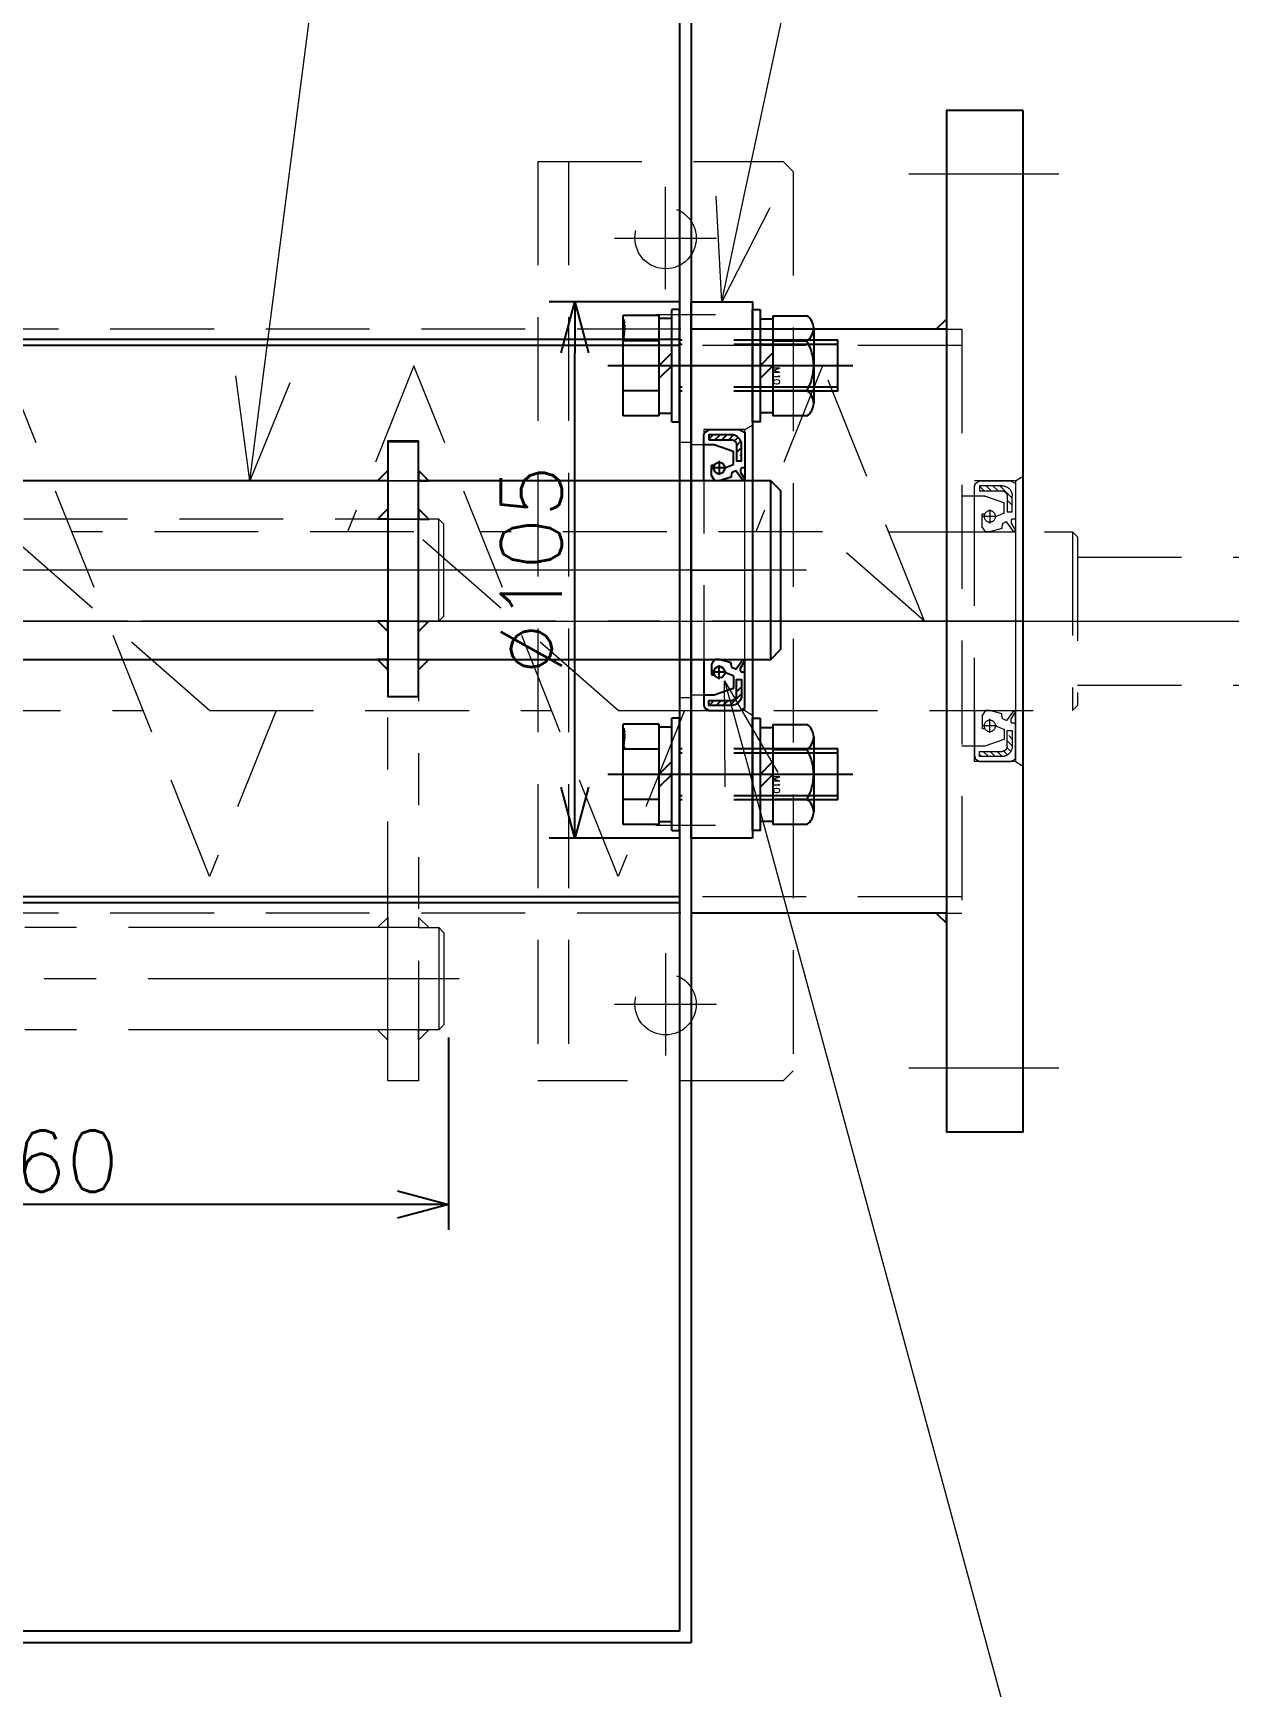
# Model space of a CAD drawing. Header units: millimetres. Extents: x 0 to 49006, y -7876 to 6995.
# Drawn here: x 15334.8 to 15569, y 3710.9 to 4034.7 of the extents above; entities that cross this region are included whole.
import ezdxf
from ezdxf import colors
from ezdxf.entities.mleader import LeaderData, LeaderLine
from ezdxf.enums import TextEntityAlignment as Align
from ezdxf.math import Vec2, Vec3

# ---------------------------------------------------------------- set-up
doc = ezdxf.new("R2010")
doc.units = ezdxf.units.MM
doc.header["$LTSCALE"] = 3.2
doc.header["$PDMODE"] = 99
doc.header["$PDSIZE"] = 1
for name, pattern in [('CENTER2', [28.575, 19.05, -3.175, 3.175, -3.175]), ('HIDDEN', [9.525, 6.35, -3.175]), ('PHANTOM2', [31.75, 15.875, -3.175, 3.175, -3.175, 3.175, -3.175])]:
    doc.linetypes.add(name, pattern=pattern)
for name, color, linetype, lineweight in [('04_HIDDEN', 2, 'HIDDEN', 13), ('05_CENTER', 4, 'CENTER2', 13), ('06_PHANTOM', 2, 'PHANTOM2', 13), ('08_DIM', 3, 'Continuous', 13)]:
    doc.layers.add(name, color=color, linetype=linetype, lineweight=lineweight)
doc.layers.add('10_DRAFT', color=8, linetype='Continuous', lineweight=0, plot=False)
doc.styles.add('KSS_TXT', font='txt.shx', dxfattribs={"bigfont": 'extfont2.shx'})
doc.styles.add('KSS_TXT_L', font='txt.shx', dxfattribs={"height": 36, "bigfont": 'extfont2.shx'})
doc.styles.get("Standard").update_dxf_attribs({"font": 'txt.shx', "bigfont": 'extfont2.shx'})
doc.dimstyles.new('KSS_DIM', dxfattribs={"dimscale": 12, "dimtxt": 3, "dimasz": 2.5, "dimexe": 1.25, "dimexo": 0.625, "dimtad": 1, "dimdsep": 46, "dimtxsty": 'KSS_TXT', "dimblk": 'OPEN30', "dimcen": 0, "dimazin": 2, "dimtfac": 0.75, "dimtmove": 0, "dimatfit": 3, "dimldrblk": 'OPEN30', "dimfxl": 1.25, "dimtolj": 1, "dimarcsym": 0})
pattern_1 = [(45, (-4446.2223, 3327.6318), (-0.67351921, 0.67351921), [])]

# ---------------------------------------------------------------- blocks, each defined once
blk = doc.blocks.new('AM_BALLOON1')
at = {"transparency": 16777216}
blk.add_circle((0, 0), 5, dxfattribs=at)
blk.add_attdef('B_NUMBER', text='', height=3, dxfattribs=at).set_placement((0, 0), align=Align.MIDDLE_CENTER)
blk = doc.blocks.new('_Open30')
at = {"color": 0, "linetype": 'ByBlock', "lineweight": -2}
for p, q in [((-1, 0.268), (0, 0)), ((0, 0), (-1, -0.268)), ((0, 0), (-1, 0))]:
    blk.add_line(p, q, dxfattribs=at)
blk = doc.blocks.new('A$C0973135B_1_1')
at = {"color": 0}
for p, q in [((-450, -50), (-490, 50)), ((-410, 50), (-423, 17.5)), ((-370, -50), (-410, 50)), ((-330, 50), (-343, 17.5)), ((-310, 0), (-330, 50)), ((-450, -17.5), (-490, 17.5)), ((-370, -17.5), (-410, 17.5)), ((-310, 0), (-330, 17.5)), ((-317, 17.5), (-281, 17.5)), ((-281, 17.5), (-280, 16.5)), ((-281, 17.5), (-281, -17.5)), ((-280, 16.5), (-280, -16.5)), ((-280, 12.5), (-62, 12.5)), ((-280, -12.5), (-62, -12.5)), ((-437, -17.5), (-450, -50)), ((-357, -17.5), (-370, -50)), ((-370, -17.5), (-281, -17.5)), ((-280, -16.5), (-281, -17.5))]:
    blk.add_line(p, q, dxfattribs=at)
for points in [[(-410, 17.5), (-477, 17.5)], [(-330, 17.5), (-397, 17.5)], [(-530, -17.5), (-463, -17.5)], [(-450, -17.5), (-383, -17.5)]]:
    blk.add_lwpolyline(points, dxfattribs=at)
at = {"layer": '10_DRAFT'}
blk.add_line((-1205.58, 0), (-55, 0), dxfattribs=at)
blk = doc.blocks.new('_OPEN')
at = {"color": 0, "linetype": 'ByBlock'}
for p, q in [((-1, 0.167), (0, 0)), ((0, 0), (-1, -0.167)), ((0, 0), (-1, 0))]:
    blk.add_line(p, q, dxfattribs=at)
blk = doc.blocks.new('A$C4F32109C_1_1_1')
at = {"color": 0}
blk.add_line((-533, 17.5), (-533, -17.5), dxfattribs=at)
blk.add_lwpolyline([(-464, 24.75), (-464, -25.25), (-458, -25.25), (-458, 24.75)], close=True, dxfattribs=at)
at = {"color": 3}
for points in [[(-464, 17.5), (-466, 17.5), (-466, 17.5), (-464, 19.5)], [(-458, 17.5), (-456, 17.5), (-456, 17.5), (-458, 19.5)], [(-464, 10), (-466, 10), (-466, 10), (-464, 12)], [(-458, 10), (-456, 10), (-456, 10), (-458, 12)], [(-464, -10), (-466, -10), (-466, -10), (-464, -12)], [(-458, -10), (-456, -10), (-456, -10), (-458, -12)], [(-464, -17.5), (-466, -17.5), (-466, -17.5), (-464, -19.5)], [(-458, -17.5), (-456, -17.5), (-456, -17.5), (-458, -19.5)]]:
    blk.add_lwpolyline(points, close=True, dxfattribs=at)
at = {"color": 0}
for points in [[(-464, 17.5), (-533, 17.5), (-535, 15.5), (-535, -15.5), (-533, -17.5), (-464, -17.5)], [(-320, 17.5), (-458, 17.5)], [(-401.6, 17.5), (-458, 17.5)], [(-458, -17.5), (-401.6, -17.5)], [(-458, -17.5), (-320, -17.5)]]:
    blk.add_lwpolyline(points, dxfattribs=at)
at = {"layer": '04_HIDDEN'}
for p, q in [((-464, 17.5), (-458, 17.5)), ((-468, 10), (-469, 9)), ((-468, 10), (-468, -10)), ((-469, 9), (-469, -9)), ((-469, -9), (-468, -10)), ((-464, -17.5), (-458, -17.5))]:
    blk.add_line(p, q, dxfattribs=at)
for points in [[(-468, 10), (-310, 10)], [(-458, 10), (-464, 10)], [(-468, -10), (-310, -10)], [(-458, -10), (-464, -10)]]:
    blk.add_lwpolyline(points, dxfattribs=at)
at = {"layer": '05_CENTER'}
blk.add_line((-540, 0), (5, 0), dxfattribs=at)
blk = doc.blocks.new('AE2081E0a_1_1_1')
h = blk.add_hatch()
h.set_pattern_fill('ANSI31', color=0, scale=0.3)
h.set_pattern_definition([(45, (-28499.78175, -6159.2461), (-0.67351921, 0.67351921), [])])
edge = h.paths.add_edge_path()
edge.add_line((0.61, 24.5), (0.61, 22.39))
edge.add_line((0.61, 22.39), (1.61, 22.39))
edge.add_line((1.61, 22.39), (1.61, 24.5))
edge.add_arc((2.61, 24.5), 1, 90, 180, ccw=False)
edge.add_line((2.61, 25.5), (7.05, 25.5))
edge.add_line((7.05, 25.5), (7.05, 26.5))
edge.add_line((7.05, 26.5), (2.61, 26.5))
edge.add_arc((2.61, 24.5), 2, 90, 180)
h = blk.add_hatch()
h.set_pattern_fill('ANSI31', color=0, scale=0.3)
h.set_pattern_definition([(45, (-28499.78175, -6156.2461), (-0.67351921, 0.67351921), [])])
edge = h.paths.add_edge_path()
edge.add_line((0.61, -24.5), (0.61, -22.39))
edge.add_line((0.61, -22.39), (1.61, -22.39))
edge.add_line((1.61, -22.39), (1.61, -24.5))
edge.add_arc((2.61, -24.5), 1, 180, 270)
edge.add_line((2.61, -25.5), (7.05, -25.5))
edge.add_line((7.05, -25.5), (7.05, -26.5))
edge.add_line((7.05, -26.5), (2.61, -26.5))
edge.add_arc((2.61, -24.5), 2, 180, 270, ccw=False)
at = {"color": 0}
for p, q in [((0, 26.94), (0, 20.1)), ((0.98, 27.49), (0.06, 27.03)), ((6.97, 27.5), (1.02, 27.5)), ((7.72, 27), (7.03, 27.48)), ((7.76, 27), (7.72, 27)), ((7.86, 26.71), (7.86, 26.9)), ((8, 26.5), (7.86, 26.71)), ((8, 24.6), (8, 26.5)), ((2.17, 20.74), (2.17, 23.1)), ((2.24, 23.19), (5.98, 24.49)), ((6.02, 24.5), (7.9, 24.5)), ((0.1, 20), (0.55, 20)), ((0.8, 19.75), (0.8, 19.17)), ((3.9, 20), (2.24, 20.65)), ((3.62, 20), (6.38, 20)), ((5, 21.38), (5, 18.63)), ((6.4, 20.52), (5.97, 20.52)), ((6.5, 18.54), (6.5, 20.42)), ((0.8, 19.17), (0, 17.78)), ((0, 17.78), (0.29, 17.5)), ((0.29, 17.5), (1.65, 19.38)), ((1.77, 19.42), (2.46, 19.13)), ((2.55, 19.03), (2.67, 18.49)), ((2.67, 18.49), (2.67, 18.16)), ((2.67, 18.16), (5, 17.5)), ((5, 17.5), (5.84, 17.5)), ((5.84, 17.5), (6.48, 18.49)), ((0, -17.78), (0.29, -17.5)), ((0.8, -19.17), (0, -17.78)), ((0.29, -17.5), (1.65, -19.38)), ((0.8, -19.75), (0.8, -19.17)), ((1.77, -19.42), (2.46, -19.13)), ((2.55, -19.03), (2.67, -18.49)), ((2.67, -18.16), (5, -17.5)), ((2.67, -18.49), (2.67, -18.16)), ((5, -17.5), (5.84, -17.5)), ((5, -21.38), (5, -18.63)), ((5.84, -17.5), (6.48, -18.49)), ((6.5, -18.54), (6.5, -20.42)), ((0, -26.94), (0, -20.1)), ((0.1, -20), (0.55, -20)), ((2.17, -20.74), (2.17, -23.1)), ((3.9, -20), (2.24, -20.65)), ((3.62, -20), (6.38, -20)), ((6.4, -20.52), (5.97, -20.52)), ((2.24, -23.19), (5.98, -24.49)), ((6.02, -24.5), (7.9, -24.5)), ((8, -24.6), (8, -26.5)), ((0.98, -27.49), (0.06, -27.03)), ((6.97, -27.5), (1.02, -27.5)), ((7.72, -27), (7.03, -27.48)), ((7.76, -27), (7.72, -27)), ((8, -26.5), (7.86, -26.71)), ((7.86, -26.71), (7.86, -26.9))]:
    blk.add_line(p, q, dxfattribs=at)
for points in [[(8, 17.5), (8, 24.6), (8, 26.5), (7.86, 26.71), (7.86, 26.9, 0.414214), (7.76, 27), (7.72, 27), (7.03, 27.48, 0.152216), (6.97, 27.5), (1.02, 27.5, 0.116434), (0.98, 27.49), (0.06, 27.03, 0.284079), (0, 26.94), (0, 20.1), (0, 17.5)], [(8, -17.5), (8, -24.6), (8, -26.5), (7.86, -26.71), (7.86, -26.9, -0.414214), (7.76, -27), (7.72, -27), (7.03, -27.48, -0.152216), (6.97, -27.5), (1.02, -27.5, -0.116434), (0.98, -27.49), (0.06, -27.03, -0.284079), (0, -26.94), (0, -20.1), (0, -17.5)]]:
    blk.add_lwpolyline(points, format="xyb", dxfattribs=at)
for points in [[(7.05, 25.5), (2.61, 25.5, 0.414214), (1.61, 24.5), (1.61, 21.39), (0.61, 21.39), (0.61, 24.5, -0.414214), (2.61, 26.5), (7.05, 26.5)], [(7.05, -25.5), (2.61, -25.5, -0.414214), (1.61, -24.5), (1.61, -21.39), (0.61, -21.39), (0.61, -24.5, 0.414214), (2.61, -26.5), (7.05, -26.5)]]:
    blk.add_lwpolyline(points, format="xyb", close=True, dxfattribs=at)
for centre in [(5, 20), (5, -20)]:
    blk.add_circle(centre, 1.1, dxfattribs=at)
for centre, radius, start, end in [((0.1, 26.94), 0.1, 116.5651, 180), ((1.02, 27.4), 0.1, 90, 116.5651), ((6.97, 27.4), 0.1, 55.3804, 90), ((7.76, 26.9), 0.1, 0, 90), ((2.27, 23.1), 0.1, 109.2148, 180), ((6.02, 24.4), 0.1, 90, 109.2148), ((7.9, 24.6), 0.1, 270, 0), ((0.1, 20.1), 0.1, 180, 270), ((0.55, 19.75), 0.25, 360, 90), ((2.27, 20.74), 0.1, 180, 248.6602), ((5, 20), 1.1, 180, 28.1885), ((6.4, 20.42), 0.1, 360, 90), ((1.73, 19.32), 0.1, 67.8846, 144.2185), ((2.4, 19), 0.15, 12.9875, 67.8846), ((6.4, 18.54), 0.1, 326.8702, 0), ((1.73, -19.32), 0.1, 215.7815, 292.1154), ((2.4, -19), 0.15, 292.1154, 347.0125), ((5, -20), 1.1, 331.8115, 180), ((6.4, -18.54), 0.1, 360, 33.1298), ((0.1, -20.1), 0.1, 90, 180), ((0.55, -19.75), 0.25, 270, 0), ((2.27, -20.74), 0.1, 111.3398, 180), ((6.4, -20.42), 0.1, 270, 0), ((2.27, -23.1), 0.1, 180, 250.7852), ((6.02, -24.4), 0.1, 250.7852, 270), ((7.9, -24.6), 0.1, 360, 90), ((0.1, -26.94), 0.1, 180, 243.4349), ((1.02, -27.4), 0.1, 243.4349, 270), ((6.97, -27.4), 0.1, 270, 304.6196), ((7.76, -26.9), 0.1, 270, 360)]:
    blk.add_arc(centre, radius, start, end, dxfattribs=at)
at = {"layer": '10_DRAFT'}
blk.add_line((0, 0), (8, 0), dxfattribs=at)
for points in [[(8, 17.5), (0, 17.5)], [(8, -17.5), (0, -17.5)]]:
    blk.add_lwpolyline(points, dxfattribs=at)
blk = doc.blocks.new('A$C1A3C2C0C_1_1_1_1_1')
at = {"color": 0, "linetype": 'CENTER2'}
blk.add_line((0, -34), (0, 14), dxfattribs=at)
at = {"color": 0}
for p, q in [((-9.81, 11), (9.81, 11)), ((-9.81, 4), (-9.81, 11)), ((-4.91, 4), (-4.91, 11)), ((4.91, 4), (4.91, 11)), ((9.81, 4), (9.81, 11)), ((9.81, 4), (-9.81, 4)), ((-9.25, 4), (-9.25, 1.5)), ((0, 1.5), (-2.5, 4)), ((0, 4), (2.5, 1.5)), ((9.25, 1.5), (9.25, 4)), ((-11, 1.5), (11, 1.5)), ((-11, 1.5), (-11, 0)), ((11, 0), (11, 1.5)), ((-11, 0), (11, 0))]:
    blk.add_line(p, q, dxfattribs=at)
at = {"color": 0, "linetype": 'HIDDEN'}
for p, q in [((-5, -31), (-5, 0)), ((-4.19, -31), (-4.19, 0)), ((4.19, -31), (4.19, 0)), ((5, -31), (5, 0)), ((-5, -31), (5, -31))]:
    blk.add_line(p, q, dxfattribs=at)
at = {"layer": '10_DRAFT', "style": 'KSS_TXT_L'}
blk.add_text('BT-M10x35L,SW,PW', height=0.3, dxfattribs=at).set_placement((5.1, 10.66))
blk = doc.blocks.new('M10Nza_1_1_1_1_1')
at = {"color": 0}
for p, q in [((-9.8, 4), (-9.8, 10.69)), ((-7.35, 12), (7.35, 12)), ((-4.9, 4), (-4.9, 10.69)), ((4.9, 10.69), (4.9, 4)), ((9.8, 10.69), (9.8, 4)), ((-9.8, 4), (9.8, 4)), ((-9.2, 1.5), (-9.2, 4)), ((0, 1.5), (-2.5, 4)), ((0, 4), (2.5, 1.5)), ((9.2, 4), (9.2, 1.5))]:
    blk.add_line(p, q, dxfattribs=at)
at = {"color": 0, "linetype": 'CENTER2'}
blk.add_line((0, 12), (0, 0), dxfattribs=at)
at = {"color": 0}
blk.add_lwpolyline([(-11, 1.5), (11, 1.5), (11, 0), (-11, 0)], close=True, dxfattribs=at)
for centre, radius, start, end in [((-7.35, 9.06), 2.94, 33.626, 146.374), ((0, 2.2), 9.8, 60, 120), ((7.35, 9.06), 2.94, 33.626, 146.374)]:
    blk.add_arc(centre, radius, start, end, dxfattribs=at)
at = {"layer": '10_DRAFT', "style": 'KSS_TXT'}
blk.add_text('M10', height=1.25, dxfattribs=at).set_placement((0.26, 4.12))
blk = doc.blocks.new('A$C31470147_1_1_1')
at = {"color": 0}
blk.add_lwpolyline([(0, 52.5), (12, 52.5), (12, -52.5), (0, -52.5)], close=True, dxfattribs=at)
at = {"layer": '04_HIDDEN'}
for p, q in [((1.5, 27.5), (0, 28.37)), ((9.5, -27.5), (9.5, 27.5)), ((9.5, 24.5), (12, 24.5)), ((9.5, -24.5), (12, -24.5)), ((1.5, -27.5), (0, -28.37))]:
    blk.add_line(p, q, dxfattribs=at)
for points in [[(1.5, 27.5), (9.5, 27.5)], [(1.5, -27.5), (9.5, -27.5)]]:
    blk.add_lwpolyline(points, dxfattribs=at)
at = {"layer": '05_CENTER'}
for p, q in [((18, 40), (-6, 40)), ((18, -40), (-6, -40))]:
    blk.add_line(p, q, dxfattribs=at)
at = {"layer": '10_DRAFT'}
for p, q in [((1.5, 27.5), (1.5, -27.5)), ((12, 0), (0, 0))]:
    blk.add_line(p, q, dxfattribs=at)
blk = doc.blocks.new('A$C115E53E3_1_1_1')
at = {"color": 0}
for p, q in [((-533, 17.5), (-533, -17.5)), ((-468, -70), (-469, -71)), ((-469, -71), (-469, -89)), ((-464, -70), (-468, -70)), ((-468, -70), (-468, -90)), ((-458, -70), (-319.5, -70)), ((-469, -89), (-468, -90)), ((-468, -90), (-464, -90)), ((-458, -90), (-319.5, -90))]:
    blk.add_line(p, q, dxfattribs=at)
blk.add_lwpolyline([(-458, -100), (-458, 25.11), (-464, 25.11), (-464, -100)], close=True, dxfattribs=at)
at = {"color": 3}
for points in [[(-464, 17.5), (-466, 17.5), (-466, 17.5), (-464, 19.5)], [(-458, 17.5), (-456, 17.5), (-456, 17.5), (-458, 19.5)], [(-464, -17.5), (-466, -17.5), (-466, -17.5), (-464, -19.5)], [(-458, -17.5), (-456, -17.5), (-456, -17.5), (-458, -19.5)], [(-464, -70), (-466, -70), (-466, -70), (-464, -68)], [(-458, -70), (-456, -70), (-456, -70), (-458, -68)], [(-464, -90), (-466, -90), (-466, -90), (-464, -92)], [(-458, -90), (-456, -90), (-456, -90), (-458, -92)]]:
    blk.add_lwpolyline(points, close=True, dxfattribs=at)
at = {"color": 0}
for points in [[(-464.5, 17.5), (-533, 17.5), (-535, 15.5), (-535, -15.5), (-533, -17.5), (-464.5, -17.5)], [(-320, 17.5), (-458.5, 17.5)], [(-458.5, -17.5), (-320, -17.5)]]:
    blk.add_lwpolyline(points, dxfattribs=at)
at = {"layer": '04_HIDDEN'}
for p, q in [((-458, 17.5), (-464, 17.5)), ((-464, 17.5), (-458, 17.5)), ((-458, -17.5), (-464, -17.5)), ((-464, -17.5), (-458, -17.5))]:
    blk.add_line(p, q, dxfattribs=at)
for points in [[(-464, -70), (-458, -70)], [(-464, -90), (-458, -90)]]:
    blk.add_lwpolyline(points, dxfattribs=at)
at = {"layer": '05_CENTER'}
for p, q in [((-540, 0), (5, 0)), ((-472, -80), (-306, -80))]:
    blk.add_line(p, q, dxfattribs=at)
blk = doc.blocks.new('A$C42917B78_1_1')
for name, p, rotation in [('A$C31470147_1_1_1', (412, 0), 180), ('A$C1A3C2C0C_1_1_1_1_1', (397.7, 40), 90), ('M10Nza_1_1_1_1_1', (412, 40), 270), ('A$C4F32109C_1_1_1', (-117.4, 0), 180), ('A$C1A3C2C0C_1_1_1_1_1', (397.7, -40), 90), ('M10Nza_1_1_1_1_1', (412, -40), 270)]:
    blk.add_blockref(name, p, dxfattribs=dict(rotation=rotation))
at = {"color": 4, "rotation": 180}
blk.add_blockref('AE2081E0a_1_1_1', (410.5, 0), dxfattribs=at)
at = {"layer": '06_PHANTOM', "xscale": -1}
blk.add_blockref('A$C115E53E3_1_1_1', (-117.4, 0), dxfattribs=at)
blk = doc.blocks.new('*D1350')
at = {"layer": '08_DIM', "color": 0, "lineweight": -2, "transparency": 16777216}
for p, q in [((15461.21, 3982.03), (15435.92, 3982.03)), ((15440.92, 3887.03), (15440.92, 3972.03)), ((15461.21, 3877.03), (15435.92, 3877.03))]:
    blk.add_line(p, q, dxfattribs=at)
at = {"layer": 'Defpoints', "color": 0, "transparency": 16777216}
for p in [(15440.92, 3982.03), (15463.71, 3982.03), (15463.71, 3877.03)]:
    blk.add_point(p, dxfattribs=at)
at = {"layer": '08_DIM', "color": 0, "lineweight": -2, "transparency": 16777216, "xscale": 10, "yscale": 10, "zscale": 10}
for p, rotation in [((15440.92, 3982.03), 90), ((15440.92, 3877.03), 270)]:
    blk.add_blockref('_Open30', p, dxfattribs=dict(at, rotation=rotation))
at = {"layer": '08_DIM', "color": 0, "transparency": 16777216, "insert": (15432.41, 3929.53), "char_height": 12, "attachment_point": 5, "rotation": 90, "style": 'KSS_TXT'}
blk.add_mtext('\\A1;%%C105', dxfattribs=at)
blk = doc.blocks.new('*D1353')
at = {"layer": '08_DIM', "color": 0, "lineweight": -2, "transparency": 16777216}
for p, q in [((15256.21, 3838.03), (15256.21, 3800.34)), ((15416.21, 3838.03), (15416.21, 3800.34)), ((15406.21, 3805.34), (15266.21, 3805.34))]:
    blk.add_line(p, q, dxfattribs=at)
at = {"layer": 'Defpoints', "color": 0, "transparency": 16777216}
for p in [(15256.21, 3840.53), (15416.21, 3840.53), (15256.21, 3805.34)]:
    blk.add_point(p, dxfattribs=at)
at = {"layer": '08_DIM', "color": 0, "lineweight": -2, "transparency": 16777216, "xscale": 10, "yscale": 10, "zscale": 10, "rotation": 180}
blk.add_blockref('_Open30', (15256.21, 3805.34), dxfattribs=at)
at = {"layer": '08_DIM', "color": 0, "lineweight": -2, "transparency": 16777216, "xscale": 10, "yscale": 10, "zscale": 10}
blk.add_blockref('_Open30', (15416.21, 3805.34), dxfattribs=at)
at = {"layer": '08_DIM', "color": 0, "transparency": 16777216, "insert": (15336.21, 3813.84), "char_height": 12, "attachment_point": 5, "style": 'KSS_TXT'}
blk.add_mtext('\\A1;160', dxfattribs=at)
blk = doc.blocks.new('A$C5A892AD3_1_1')
at = {"color": 0}
for p, q in [((197.7, 55.15), (-197.7, 55.15)), ((249.5, 57.15), (200, 57.15)), ((197.7, 53.95), (-197.7, 53.95)), ((197.7, -53.95), (-197.7, -53.95)), ((197.7, -55.15), (-197.7, -55.15)), ((249.5, -57.15), (200, -57.15))]:
    blk.add_line(p, q, dxfattribs=at)
for points in [[(200, -200), (-200, -200), (-200, 200), (200, 200)], [(197.7, -197.7), (-197.7, -197.7), (-197.7, 197.7), (197.7, 197.7)], [(265, 100), (250, 100), (250, -100), (265, -100)]]:
    blk.add_lwpolyline(points, close=True, dxfattribs=at)
at = {"color": 3}
for points in [[(250, 57.15), (248, 57.15), (248, 57.15), (250, 59.15)], [(250, -57.15), (248, -57.15), (248, -57.15), (250, -59.15)]]:
    blk.add_lwpolyline(points, close=True, dxfattribs=at)
at = {"layer": '04_HIDDEN'}
for p, q in [((170, 90), (218, 90)), ((170, 90), (170, -90)), ((176, 90), (176, -90)), ((220, 88), (218, 90)), ((220, 88), (220, -88)), ((198, 57.15), (-198, 57.15)), ((250, 57.15), (253, 57.15)), ((253, 57.15), (253, -57.15)), ((253, 53.95), (200, 53.95)), ((200, 35), (198, 35)), ((255.5, -27.5), (255.5, 27.5)), ((263.5, 27.5), (265, 28.37)), ((255.5, 24.5), (253, 24.5)), ((200, -15), (198, -15)), ((255.5, -24.5), (253, -24.5)), ((263.5, -27.5), (265, -28.37)), ((253, -53.95), (200, -53.95)), ((198, -57.15), (-198, -57.15)), ((250, -57.15), (253, -57.15)), ((218, -90), (170, -90)), ((218, -90), (220, -88))]:
    blk.add_line(p, q, dxfattribs=at)
for points in [[(263.5, 27.5), (255.5, 27.5)], [(263.5, -27.5), (255.5, -27.5)]]:
    blk.add_lwpolyline(points, dxfattribs=at)
for centre in [(195, 75), (195, -75)]:
    blk.add_circle(centre, 6, dxfattribs=at)
at = {"layer": '05_CENTER'}
for p, q in [((272, 87.5), (242.62, 87.5)), ((195, 65), (195, 85)), ((185, 75), (205, 75)), ((204.8, 60), (193.08, 60)), ((265, 0), (-669.41, 0)), ((204.8, -40), (193.08, -40)), ((195, -65), (195, -85)), ((185, -75), (205, -75)), ((272, -87.5), (242.62, -87.5))]:
    blk.add_line(p, q, dxfattribs=at)
at = {"layer": '10_DRAFT'}
for p, q in [((263.5, 27.5), (263.5, -27.5)), ((200, 10), (-200, 10))]:
    blk.add_line(p, q, dxfattribs=at)
blk = doc.blocks.new('AE2081E0a_2_1')
h = blk.add_hatch()
h.set_pattern_fill('ANSI31', color=0, scale=0.3)
h.set_pattern_definition(pattern_1)
edge = h.paths.add_edge_path()
edge.add_line((-7.39, 24.5), (-7.39, 22.39))
edge.add_line((-7.39, 22.39), (-6.39, 22.39))
edge.add_line((-6.39, 22.39), (-6.39, 24.5))
edge.add_arc((-5.39, 24.5), 1, 90, 180, ccw=False)
edge.add_line((-5.39, 25.5), (-0.95, 25.5))
edge.add_line((-0.95, 25.5), (-0.95, 26.5))
edge.add_line((-0.95, 26.5), (-5.39, 26.5))
edge.add_arc((-5.39, 24.5), 2, 90, 180)
h = blk.add_hatch()
h.set_pattern_fill('ANSI31', color=0, scale=0.3)
h.set_pattern_definition(pattern_1)
edge = h.paths.add_edge_path()
edge.add_line((-7.39, -24.5), (-7.39, -22.39))
edge.add_line((-7.39, -22.39), (-6.39, -22.39))
edge.add_line((-6.39, -22.39), (-6.39, -24.5))
edge.add_arc((-5.39, -24.5), 1, 180, 270)
edge.add_line((-5.39, -25.5), (-0.95, -25.5))
edge.add_line((-0.95, -25.5), (-0.95, -26.5))
edge.add_line((-0.95, -26.5), (-5.39, -26.5))
edge.add_arc((-5.39, -24.5), 2, 180, 270, ccw=False)
at = {"color": 0}
for p, q in [((-8, 26.94), (-8, 20.1)), ((-7.02, 27.49), (-7.94, 27.03)), ((-1.03, 27.5), (-6.98, 27.5)), ((-0.28, 27), (-0.97, 27.48)), ((-0.24, 27), (-0.28, 27)), ((-0.14, 26.71), (-0.14, 26.9)), ((0, 26.5), (-0.14, 26.71)), ((0, 24.6), (0, 26.5)), ((-5.83, 21.24), (-5.83, 23.1)), ((-5.76, 23.19), (-2.02, 24.49)), ((-1.98, 24.5), (-0.1, 24.5)), ((-7.9, 20), (-7.45, 20)), ((-7.2, 19.75), (-7.2, 19.17)), ((-4.1, 20.5), (-5.76, 21.15)), ((-4.38, 20.5), (-1.62, 20.5)), ((-3, 21.88), (-3, 19.13)), ((-1.6, 21.02), (-2.03, 21.02)), ((-1.5, 18.54), (-1.5, 20.92)), ((-7.2, 19.17), (-8, 17.78)), ((-8, 17.78), (-7.71, 17.5)), ((-7.71, 17.5), (-6.35, 19.38)), ((-6.23, 19.42), (-5.54, 19.13)), ((-5.45, 19.03), (-5.33, 18.49)), ((-5.33, 18.49), (-5.33, 18.16)), ((-5.33, 18.16), (-3, 17.5)), ((-3, 17.5), (-2.16, 17.5)), ((-2.16, 17.5), (-1.52, 18.49)), ((-8, -17.78), (-7.71, -17.5)), ((-7.2, -19.17), (-8, -17.78)), ((-7.71, -17.5), (-6.35, -19.38)), ((-7.2, -19.75), (-7.2, -19.17)), ((-6.23, -19.42), (-5.54, -19.13)), ((-5.45, -19.03), (-5.33, -18.49)), ((-5.33, -18.16), (-3, -17.5)), ((-5.33, -18.49), (-5.33, -18.16)), ((-3, -17.5), (-2.16, -17.5)), ((-3, -21.88), (-3, -19.13)), ((-2.16, -17.5), (-1.52, -18.49)), ((-1.5, -18.54), (-1.5, -20.92)), ((-8, -26.94), (-8, -20.1)), ((-7.9, -20), (-7.45, -20)), ((-5.83, -21.24), (-5.83, -23.1)), ((-4.1, -20.5), (-5.76, -21.15)), ((-4.38, -20.5), (-1.62, -20.5)), ((-1.6, -21.02), (-2.03, -21.02)), ((-5.76, -23.19), (-2.02, -24.49)), ((-1.98, -24.5), (-0.1, -24.5)), ((0, -24.6), (0, -26.5)), ((-7.02, -27.49), (-7.94, -27.03)), ((-1.03, -27.5), (-6.98, -27.5)), ((-0.28, -27), (-0.97, -27.48)), ((-0.24, -27), (-0.28, -27)), ((0, -26.5), (-0.14, -26.71)), ((-0.14, -26.71), (-0.14, -26.9))]:
    blk.add_line(p, q, dxfattribs=at)
for points in [[(0, 17.5), (0, 24.6), (0, 26.5), (-0.14, 26.71), (-0.14, 26.9, 0.414214), (-0.24, 27), (-0.28, 27), (-0.97, 27.48, 0.152216), (-1.03, 27.5), (-6.98, 27.5, 0.116434), (-7.02, 27.49), (-7.94, 27.03, 0.284079), (-8, 26.94), (-8, 20.1), (-8, 17.5)], [(0, -17.5), (0, -24.6), (0, -26.5), (-0.14, -26.71), (-0.14, -26.9, -0.414214), (-0.24, -27), (-0.28, -27), (-0.97, -27.48, -0.152216), (-1.03, -27.5), (-6.98, -27.5, -0.116434), (-7.02, -27.49), (-7.94, -27.03, -0.284079), (-8, -26.94), (-8, -20.1), (-8, -17.5)]]:
    blk.add_lwpolyline(points, format="xyb", dxfattribs=at)
for points in [[(-0.95, 25.5), (-5.39, 25.5, 0.414214), (-6.39, 24.5), (-6.39, 21.39), (-7.39, 21.39), (-7.39, 24.5, -0.414214), (-5.39, 26.5), (-0.95, 26.5)], [(-0.95, -25.5), (-5.39, -25.5, -0.414214), (-6.39, -24.5), (-6.39, -21.39), (-7.39, -21.39), (-7.39, -24.5, 0.414214), (-5.39, -26.5), (-0.95, -26.5)]]:
    blk.add_lwpolyline(points, format="xyb", close=True, dxfattribs=at)
for centre in [(-3, 20.5), (-3, -20.5)]:
    blk.add_circle(centre, 1.1, dxfattribs=at)
for centre, radius, start, end in [((-7.9, 26.94), 0.1, 116.5651, 180), ((-6.98, 27.4), 0.1, 90, 116.5651), ((-1.03, 27.4), 0.1, 55.3804, 90), ((-0.24, 26.9), 0.1, 0, 90), ((-5.73, 23.1), 0.1, 109.2148, 180), ((-1.98, 24.4), 0.1, 90, 109.2148), ((-0.1, 24.6), 0.1, 270, 0), ((-7.9, 20.1), 0.1, 180, 270), ((-7.45, 19.75), 0.25, 360, 90), ((-5.73, 21.24), 0.1, 180, 248.6602), ((-1.6, 20.92), 0.1, 360, 90), ((-6.27, 19.32), 0.1, 67.8846, 144.2185), ((-5.6, 19), 0.15, 12.9875, 67.8846), ((-1.6, 18.54), 0.1, 326.8702, 0), ((-6.27, -19.32), 0.1, 215.7815, 292.1154), ((-5.6, -19), 0.15, 292.1154, 347.0125), ((-1.6, -18.54), 0.1, 360, 33.1298), ((-7.9, -20.1), 0.1, 90, 180), ((-7.45, -19.75), 0.25, 270, 0), ((-5.73, -21.24), 0.1, 111.3398, 180), ((-1.6, -20.92), 0.1, 270, 0), ((-5.73, -23.1), 0.1, 180, 250.7852), ((-1.98, -24.4), 0.1, 250.7852, 270), ((-0.1, -24.6), 0.1, 360, 90), ((-7.9, -26.94), 0.1, 180, 243.4349), ((-6.98, -27.4), 0.1, 243.4349, 270), ((-1.03, -27.4), 0.1, 270, 304.6196), ((-0.24, -26.9), 0.1, 270, 360)]:
    blk.add_arc(centre, radius, start, end, dxfattribs=at)
at = {"layer": '10_DRAFT'}
blk.add_line((-8, 0), (0, 0), dxfattribs=at)
for points in [[(0, 17.5), (-8, 17.5)], [(0, -17.5), (-8, -17.5)]]:
    blk.add_lwpolyline(points, dxfattribs=at)

msp = doc.modelspace()

# ---------------------------------------------------------------- block references
for name, p in [('A$C5A892AD3_1_1', (15263.71, 3919.526)), ('A$C42917B78_1_1', (15063.71, 3929.526))]:
    msp.add_blockref(name, p)
at = {"layer": '04_HIDDEN'}
msp.add_blockref('A$C0973135B_1_1', (15819.41, 3919.526), dxfattribs=at)
at = {"layer": '04_HIDDEN', "color": 4, "xscale": -1}
msp.add_blockref('AE2081E0a_2_1', (15519.21, 3919.526), dxfattribs=at)

# ---------------------------------------------------------------- dimensions: what is measured, and where the dimension line sits
at = {"layer": '08_DIM'}
dim = msp.add_linear_dim(base=(15440.921, 3982.026), p1=(15463.71, 3877.026), p2=(15463.71, 3982.026), angle=90, text='%%C<>', dimstyle='KSS_DIM', override={"dimscale": 4}, dxfattribs=at)
dim.commit()
dim.dimension.update_dxf_attribs({"geometry": '*D1350', "text_midpoint": (15432.413, 3929.526)})
dim = msp.add_linear_dim(base=(15256.21, 3805.344), p1=(15416.21, 3840.526), p2=(15256.21, 3840.526), angle=180, dimstyle='KSS_DIM', override={"dimscale": 4}, dxfattribs=at)
dim.commit()
dim.dimension.update_dxf_attribs({"geometry": '*D1353', "text_midpoint": (15336.21, 3813.844)})

# ---------------------------------------------------------------- leaders
ml = msp.add_multileader_block('Standard', dxfattribs=at)
ml.set_content('AM_BALLOON1', color=256, scale=10)
ml.set_attribute('B_NUMBER', 'H', width=0)
ml.set_leader_properties(color=256, linetype='ByLayer', lineweight=-1)
ml.set_arrow_properties(name='OPEN')
ml.build(insert=Vec2(0, 0))
ml.multileader.update_dxf_attribs({"leader_type": 0, "has_dogleg": 0, "text_right_attachment_type": 6, "dogleg_length": 0, "arrow_head_size": 20, "scale": 10, "block_connection_type": 1})
ctx = ml.context
ctx.base_point, ctx.scale, ctx.char_height, ctx.arrow_head_size, ctx.landing_gap_size, ctx.plane_origin = Vec3(34758.24, 4676.115), 10, 40, 20, 20, Vec3(34837.832, 4676.156)
ctx.right_attachment, ctx.attachment_type = 6, 1
notes = []
notes.append((ctx, [(0, (0, 0, 0), (0, 0), (1, 0), 1, [])]))
ctx.block.insert = Vec3(34758.24, 4676.115)
ml = msp.add_multileader_block('Standard', dxfattribs=at)
ml.set_content('AM_BALLOON1', color=256, scale=10)
ml.set_attribute('B_NUMBER', 'G', width=0)
ml.set_leader_properties(color=256, linetype='ByLayer', lineweight=-1)
ml.set_arrow_properties(name='OPEN')
ml.build(insert=Vec2(0, 0))
ml.multileader.update_dxf_attribs({"leader_type": 0, "has_dogleg": 0, "text_right_attachment_type": 6, "dogleg_length": 0, "arrow_head_size": 20, "scale": 10, "block_connection_type": 1})
ctx = ml.context
ctx.base_point, ctx.scale, ctx.char_height, ctx.arrow_head_size, ctx.landing_gap_size, ctx.plane_origin = Vec3(34758.24, 4537.505), 10, 40, 20, 20, Vec3(34837.832, 4537.546)
ctx.right_attachment, ctx.attachment_type = 6, 1
notes.append((ctx, [(0, (0, 0, 0), (0, 0), (1, 0), 1, [])]))
ctx.block.insert = Vec3(34758.24, 4537.505)
ml = msp.add_multileader_block('Standard', dxfattribs=at)
ml.set_content('AM_BALLOON1', color=256, scale=10)
ml.set_attribute('B_NUMBER', 'F', width=0)
ml.set_leader_properties(color=256, linetype='ByLayer', lineweight=-1)
ml.set_arrow_properties(name='OPEN')
ml.build(insert=Vec2(0, 0))
ml.multileader.update_dxf_attribs({"leader_type": 0, "has_dogleg": 0, "text_right_attachment_type": 6, "dogleg_length": 0, "arrow_head_size": 20, "scale": 10, "block_connection_type": 1})
ctx = ml.context
ctx.base_point, ctx.scale, ctx.char_height, ctx.arrow_head_size, ctx.landing_gap_size, ctx.plane_origin = Vec3(34758.24, 4398.895), 10, 40, 20, 20, Vec3(34837.832, 4398.936)
ctx.right_attachment, ctx.attachment_type = 6, 1
notes.append((ctx, [(0, (0, 0, 0), (0, 0), (1, 0), 1, [])]))
ctx.block.insert = Vec3(34758.24, 4398.895)
ml = msp.add_multileader_block('Standard', dxfattribs=at)
ml.set_content('AM_BALLOON1', color=256, scale=10)
ml.set_attribute('B_NUMBER', 'E', width=0)
ml.set_leader_properties(color=256, linetype='ByLayer', lineweight=-1)
ml.set_arrow_properties(name='OPEN')
ml.build(insert=Vec2(0, 0))
ml.multileader.update_dxf_attribs({"leader_type": 0, "has_dogleg": 0, "text_right_attachment_type": 6, "dogleg_length": 0, "arrow_head_size": 20, "scale": 10, "block_connection_type": 1})
ctx = ml.context
ctx.base_point, ctx.scale, ctx.char_height, ctx.arrow_head_size, ctx.landing_gap_size, ctx.plane_origin = Vec3(34758.24, 4260.285), 10, 40, 20, 20, Vec3(34837.832, 4260.325)
ctx.right_attachment, ctx.attachment_type = 6, 1
notes.append((ctx, [(0, (0, 0, 0), (0, 0), (1, 0), 1, [])]))
ctx.block.insert = Vec3(34758.24, 4260.285)
ml = msp.add_multileader_block('Standard', dxfattribs=at)
ml.set_content('AM_BALLOON1', color=256, scale=8)
ml.set_attribute('B_NUMBER', '11', width=0)
ml.set_leader_properties(color=256, linetype='ByLayer', lineweight=-1)
ml.set_arrow_properties(name='OPEN30')
ml.build(insert=Vec2(0, 0))
ml.multileader.update_dxf_attribs({"has_dogleg": 0, "text_right_attachment_type": 6, "dogleg_length": 0, "arrow_head_size": 20, "scale": 8, "block_connection_type": 1})
ctx = ml.context
ctx.base_point, ctx.scale, ctx.char_height, ctx.arrow_head_size, ctx.landing_gap_size, ctx.plane_origin = Vec3(15419.004, 4269.686), 8, 32, 20, 16, Vec3(15386.116, 4535.858)
ctx.right_attachment, ctx.attachment_type = 6, 1
notes.append((ctx, [(0, (1, 1, 0), (15419.004, 4269.686), (1, 0), 0, [(0, [(15377.26, 3947.026)], 0, [])])]))
ctx.block.insert = Vec3(15419.004, 4269.686)
ml = msp.add_multileader_block('Standard', dxfattribs=at)
ml.set_content('AM_BALLOON1', color=256, scale=8)
ml.set_attribute('B_NUMBER', '13', width=0)
ml.set_leader_properties(color=256, linetype='ByLayer', lineweight=-1)
ml.set_arrow_properties(name='OPEN30')
ml.build(insert=Vec2(0, 0))
ml.multileader.update_dxf_attribs({"has_dogleg": 0, "text_right_attachment_type": 6, "dogleg_length": 0, "arrow_head_size": 20, "scale": 8, "block_connection_type": 1})
ctx = ml.context
ctx.base_point, ctx.scale, ctx.char_height, ctx.arrow_head_size, ctx.landing_gap_size, ctx.plane_origin = Vec3(15524.565, 4240.204), 8, 32, 20, 16, Vec3(15463.645, 4535.858)
ctx.right_attachment, ctx.attachment_type = 6, 1
notes.append((ctx, [(0, (1, 1, 0), (15524.565, 4240.204), (1, 0), 0, [(0, [(15469.71, 3982.026)], 0, [])])]))
ctx.block.insert = Vec3(15524.565, 4240.204)
ml = msp.add_multileader_block('Standard', dxfattribs=at)
ml.set_content('AM_BALLOON1', color=256, scale=8)
ml.set_attribute('B_NUMBER', 'A', width=0)
ml.set_leader_properties(color=256, linetype='ByLayer', lineweight=-1)
ml.set_arrow_properties(name='OPEN')
ml.build(insert=Vec2(0, 0))
ml.multileader.update_dxf_attribs({"leader_type": 0, "has_dogleg": 0, "text_right_attachment_type": 6, "dogleg_length": 0, "arrow_head_size": 16, "scale": 8, "block_connection_type": 1})
ctx = ml.context
ctx.base_point, ctx.scale, ctx.char_height, ctx.arrow_head_size, ctx.landing_gap_size, ctx.plane_origin = Vec3(16285.384, 4170.23), 8, 32, 16, 16, Vec3(16285.384, 4170.23)
ctx.right_attachment, ctx.attachment_type = 6, 1
notes.append((ctx, [(0, (0, 0, 0), (0, 0), (1, 0), 1, [])]))
ctx.block.insert = Vec3(16285.384, 4170.23)
ml = msp.add_multileader_block('Standard', dxfattribs=at)
ml.set_content('AM_BALLOON1', color=256, scale=8)
ml.set_attribute('B_NUMBER', 'H', width=0)
ml.set_leader_properties(color=256, linetype='ByLayer', lineweight=-1)
ml.set_arrow_properties(name='OPEN30')
ml.build(insert=Vec2(0, 0))
ml.multileader.update_dxf_attribs({"has_dogleg": 0, "text_right_attachment_type": 6, "dogleg_length": 0, "arrow_head_size": 20, "scale": 8, "block_connection_type": 1})
ctx = ml.context
ctx.base_point, ctx.scale, ctx.char_height, ctx.arrow_head_size, ctx.landing_gap_size, ctx.plane_origin = Vec3(15540.756, 3648.63), 8, 32, 20, 16, Vec3(15561.56, 3842.274)
ctx.right_attachment, ctx.attachment_type = 6, 1
notes.append((ctx, [(0, (1, 1, 0), (15540.756, 3648.63), (1, 0), 0, [(0, [(15470.276, 3907.825)], 0, [])])]))
ctx.block.insert = Vec3(15540.756, 3648.63)
for ctx, leaders in notes:
    for number, flags, end, landing, length, lines in leaders:
        leader = LeaderData()
        leader.index, (leader.has_last_leader_line, leader.has_dogleg_vector, leader.attachment_direction) = number, flags
        leader.last_leader_point, leader.dogleg_vector, leader.dogleg_length = Vec3(end), Vec3(landing), length
        for number, points, colour, breaks in lines:
            line = LeaderLine()
            line.index, line.vertices, line.color, line.breaks = number, Vec3.list(points), colors.encode_raw_color(colour), breaks
            leader.lines.append(line)
        ctx.leaders.append(leader)

doc.saveas('drawing.dxf')
